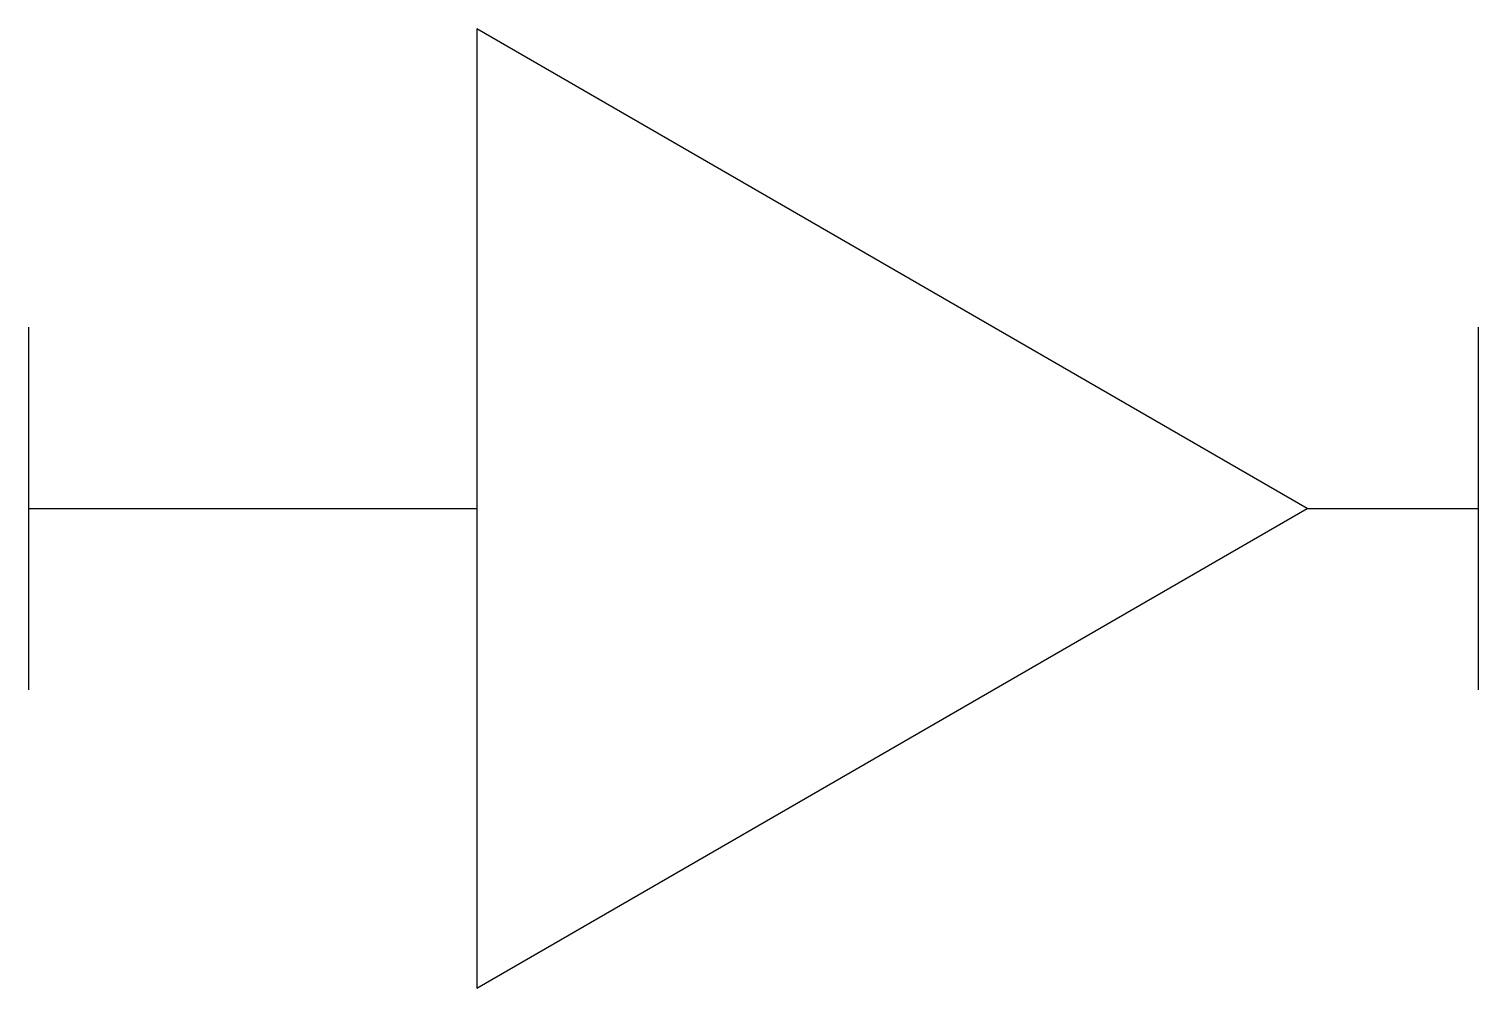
# Model space of a CAD drawing. Header units: feet. Extents: x -0.5 to 0.5, y -0.33 to 0.33.
import ezdxf

# ---------------------------------------------------------------- set-up
doc = ezdxf.new("R2010")
doc.units = ezdxf.units.FT
doc.header["$MEASUREMENT"] = 0

msp = doc.modelspace()

# ---------------------------------------------------------------- linework, layer by layer
for p, q in [((-0.5, -0.125, 1.0001), (-0.5, 0.125, 1.0001)), ((0.5, 0.125, 1.0001), (0.5, -0.125, 1.0001)), ((-0.5, 0, 1.0001), (-0.191, 0, 1.0001)), ((0.382, 0, 1.0001), (0.5, 0, 1.0001))]:
    msp.add_line(p, q)
at = {"elevation": 1.0001}
msp.add_lwpolyline([(0.382, 0), (-0.191, 0.3308), (-0.191, -0.3308)], close=True, dxfattribs=at)
at = {"layer": 'Defpoints'}
msp.add_point((0, 0), dxfattribs=at)

doc.saveas('drawing.dxf')
